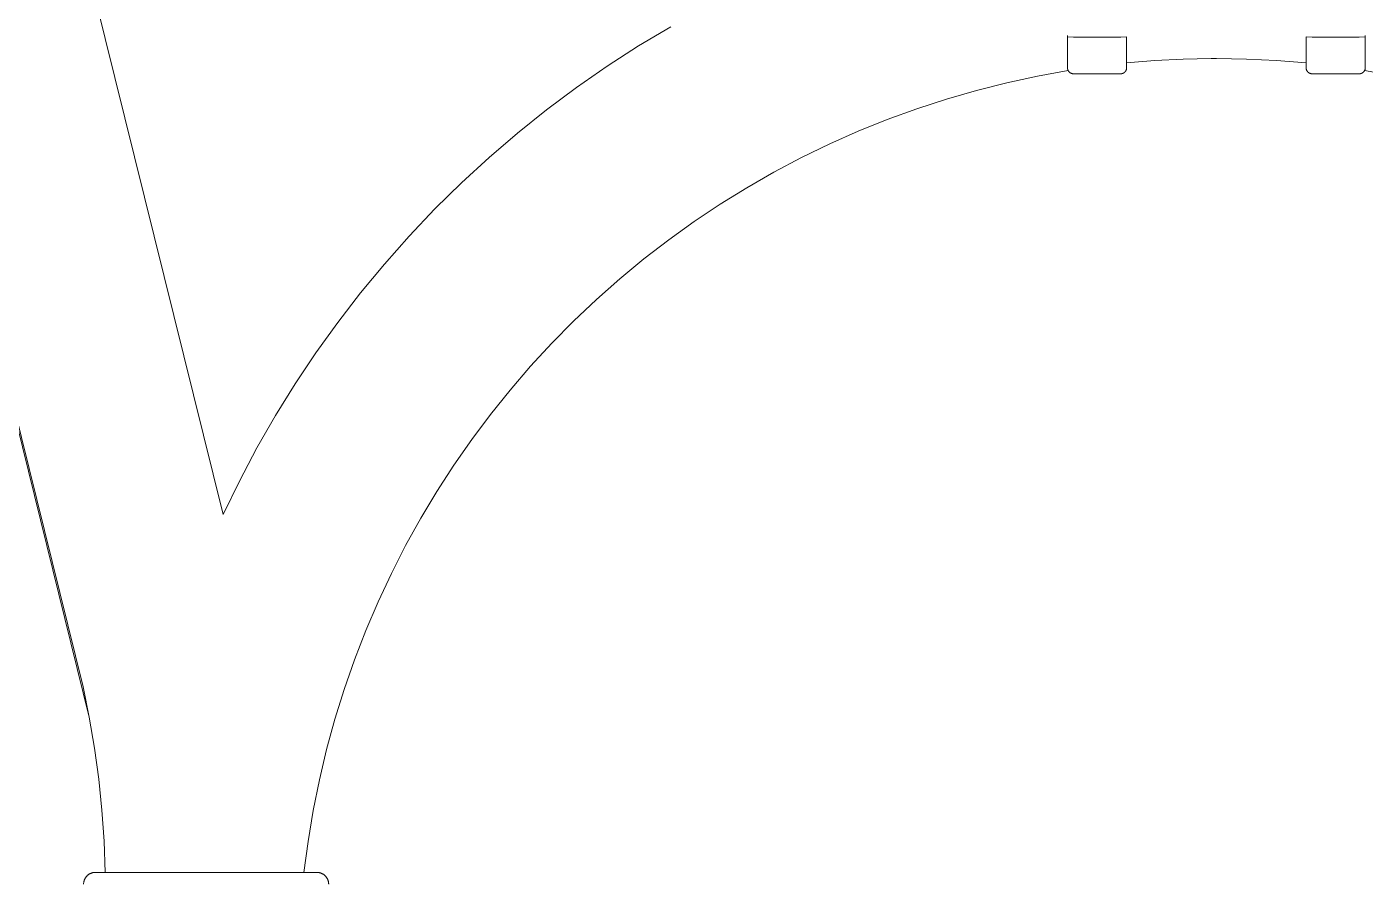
# Model space of a CAD drawing. Header units: inches. Extents: x -7 to 144, y -3 to 95.
# Drawn here: x 67.45 to 76.37, y 67.59 to 73.3 of the extents above; entities that cross this region are included whole.
import ezdxf

# ---------------------------------------------------------------- set-up
doc = ezdxf.new("R2010")
doc.units = ezdxf.units.IN
doc.layers.add('ZANO_R', color=7, linetype='Continuous', lineweight=0)

msp = doc.modelspace()

# ---------------------------------------------------------------- linework, layer by layer
at = {"layer": 'ZANO_R'}
for p, q in [((67.86602, 68.69774), (63.92228, 84.6374)), ((67.82417, 68.90042), (63.93089, 84.63617)), ((68.75728, 70.04671), (67.77372, 74.02204)), ((71.7396, 73.29564), (71.52591, 73.16804)), ((74.38329, 73.23868), (74.38329, 73.22868)), ((74.38329, 73.22868), (74.42266, 73.22583)), ((74.38329, 73.22856), (74.38329, 73.02214)), ((74.42266, 73.22583), (74.73762, 73.22583)), ((74.73762, 73.22583), (74.77699, 73.22868)), ((74.77699, 73.22856), (74.77699, 73.02214)), ((75.97298, 73.22868), (76.01235, 73.22583)), ((75.97298, 73.02214), (75.97298, 73.22856)), ((76.32731, 73.22583), (76.01235, 73.22583)), ((76.36668, 73.22868), (76.32731, 73.22583)), ((76.36668, 73.22868), (76.36668, 73.23868)), ((76.36668, 73.02214), (76.36668, 73.22856)), ((71.52591, 73.16804), (71.3167, 73.03322)), ((71.3167, 73.03322), (71.11221, 72.89135)), ((74.96467, 73.07038), (74.77699, 73.05486)), ((75.15273, 73.08012), (74.96467, 73.07038)), ((75.341, 73.08406), (75.15273, 73.08012)), ((75.37628, 73.08409), (75.341, 73.0841)), ((75.57546, 73.08087), (75.37628, 73.08415)), ((75.77443, 73.0711), (75.57546, 73.08087)), ((75.97298, 73.05486), (75.77443, 73.0711)), ((74.18266, 72.96686), (73.97898, 72.92278)), ((74.38773, 73.00398), (74.18266, 72.96686)), ((74.38332, 73.02076), (74.38329, 73.02214)), ((74.38339, 73.01939), (74.38332, 73.02076)), ((74.38351, 73.01802), (74.38339, 73.01939)), ((74.38368, 73.01666), (74.38351, 73.01802)), ((74.38389, 73.0153), (74.38368, 73.01666)), ((74.38415, 73.01395), (74.38389, 73.0153)), ((74.38446, 73.01261), (74.38415, 73.01395)), ((74.38482, 73.01129), (74.38446, 73.01261)), ((74.38522, 73.00997), (74.38482, 73.01129)), ((74.38567, 73.00867), (74.38522, 73.00997)), ((74.38616, 73.00739), (74.38567, 73.00867)), ((74.3867, 73.00613), (74.38616, 73.00739)), ((74.38728, 73.00488), (74.3867, 73.00613)), ((74.3879, 73.00366), (74.38728, 73.00488)), ((74.38857, 73.00245), (74.3879, 73.00366)), ((74.38928, 73.00128), (74.38857, 73.00245)), ((74.39002, 73.00012), (74.38928, 73.00128)), ((74.39081, 72.999), (74.39002, 73.00012)), ((74.39164, 72.9979), (74.39081, 72.999)), ((74.3925, 72.99683), (74.39164, 72.9979)), ((74.39341, 72.99579), (74.3925, 72.99683)), ((74.39434, 72.99479), (74.39341, 72.99579)), ((74.39532, 72.99382), (74.39434, 72.99479)), ((74.39632, 72.99288), (74.39532, 72.99382)), ((74.39736, 72.99198), (74.39632, 72.99288)), ((74.39843, 72.99111), (74.39736, 72.99198)), ((74.39952, 72.99029), (74.39843, 72.99111)), ((74.40065, 72.9895), (74.39952, 72.99029)), ((74.4018, 72.98875), (74.40065, 72.9895)), ((74.40298, 72.98804), (74.4018, 72.98875)), ((74.40418, 72.98738), (74.40298, 72.98804)), ((74.40541, 72.98675), (74.40418, 72.98738)), ((74.40665, 72.98617), (74.40541, 72.98675)), ((74.40792, 72.98564), (74.40665, 72.98617)), ((74.4092, 72.98514), (74.40792, 72.98564)), ((74.4105, 72.9847), (74.4092, 72.98514)), ((74.41181, 72.98429), (74.4105, 72.9847)), ((74.41314, 72.98394), (74.41181, 72.98429)), ((74.41448, 72.98363), (74.41314, 72.98394)), ((74.41583, 72.98337), (74.41448, 72.98363)), ((74.41718, 72.98315), (74.41583, 72.98337)), ((74.41855, 72.98298), (74.41718, 72.98315)), ((74.41992, 72.98286), (74.41855, 72.98298)), ((74.42129, 72.98279), (74.41992, 72.98286)), ((74.42266, 72.98277), (74.42129, 72.98279)), ((74.42266, 72.98277), (74.73762, 72.98277)), ((74.73762, 72.98277), (74.739, 72.98279)), ((74.739, 72.98279), (74.74037, 72.98286)), ((74.74037, 72.98286), (74.74174, 72.98298)), ((74.74174, 72.98298), (74.7431, 72.98315)), ((74.7431, 72.98315), (74.74446, 72.98337)), ((74.74446, 72.98337), (74.74581, 72.98363)), ((74.74581, 72.98363), (74.74715, 72.98394)), ((74.74715, 72.98394), (74.74848, 72.98429)), ((74.74848, 72.98429), (74.74979, 72.9847)), ((74.74979, 72.9847), (74.75109, 72.98514)), ((74.75109, 72.98514), (74.75237, 72.98564)), ((74.75237, 72.98564), (74.75364, 72.98617)), ((74.75364, 72.98617), (74.75488, 72.98675)), ((74.75488, 72.98675), (74.75611, 72.98738)), ((74.75611, 72.98738), (74.75731, 72.98804)), ((74.75731, 72.98804), (74.75849, 72.98875)), ((74.75849, 72.98875), (74.75964, 72.9895)), ((74.75964, 72.9895), (74.76077, 72.99029)), ((74.76077, 72.99029), (74.76186, 72.99111)), ((74.76186, 72.99111), (74.76293, 72.99198)), ((74.76293, 72.99198), (74.76397, 72.99288)), ((74.76397, 72.99288), (74.76497, 72.99382)), ((74.76497, 72.99382), (74.76594, 72.99479)), ((74.76594, 72.99479), (74.76688, 72.99579)), ((74.76688, 72.99579), (74.76778, 72.99683)), ((74.76778, 72.99683), (74.76865, 72.9979)), ((74.76865, 72.9979), (74.76948, 72.999)), ((74.76948, 72.999), (74.77026, 73.00012)), ((74.77026, 73.00012), (74.77101, 73.00128)), ((74.77101, 73.00128), (74.77172, 73.00245)), ((74.77172, 73.00245), (74.77239, 73.00366)), ((74.77239, 73.00366), (74.77301, 73.00488)), ((74.77301, 73.00488), (74.77359, 73.00613)), ((74.77359, 73.00613), (74.77413, 73.00739)), ((74.77413, 73.00739), (74.77462, 73.00867)), ((74.77462, 73.00867), (74.77507, 73.00997)), ((74.77507, 73.00997), (74.77547, 73.01129)), ((74.77547, 73.01129), (74.77583, 73.01261)), ((74.77583, 73.01261), (74.77613, 73.01395)), ((74.77613, 73.01395), (74.7764, 73.0153)), ((74.7764, 73.0153), (74.77661, 73.01666)), ((74.77661, 73.01666), (74.77678, 73.01802)), ((74.77678, 73.01802), (74.7769, 73.01939)), ((74.7769, 73.01939), (74.77697, 73.02076)), ((74.77697, 73.02076), (74.77699, 73.02214)), ((75.973, 73.02076), (75.97298, 73.02214)), ((75.97307, 73.01939), (75.973, 73.02076)), ((75.97319, 73.01802), (75.97307, 73.01939)), ((75.97336, 73.01666), (75.97319, 73.01802)), ((75.97358, 73.0153), (75.97336, 73.01666)), ((75.97384, 73.01395), (75.97358, 73.0153)), ((75.97415, 73.01261), (75.97384, 73.01395)), ((75.9745, 73.01129), (75.97415, 73.01261)), ((75.9749, 73.00997), (75.9745, 73.01129)), ((75.97535, 73.00867), (75.9749, 73.00997)), ((75.97584, 73.00739), (75.97535, 73.00867)), ((75.97638, 73.00613), (75.97584, 73.00739)), ((75.97696, 73.00488), (75.97638, 73.00613)), ((75.97759, 73.00366), (75.97696, 73.00488)), ((75.97825, 73.00245), (75.97759, 73.00366)), ((75.97896, 73.00128), (75.97825, 73.00245)), ((75.97971, 73.00012), (75.97896, 73.00128)), ((75.9805, 72.999), (75.97971, 73.00012)), ((75.98132, 72.9979), (75.9805, 72.999)), ((75.98219, 72.99683), (75.98132, 72.9979)), ((75.98309, 72.99579), (75.98219, 72.99683)), ((75.98403, 72.99479), (75.98309, 72.99579)), ((75.985, 72.99382), (75.98403, 72.99479)), ((75.986, 72.99288), (75.985, 72.99382)), ((75.98704, 72.99198), (75.986, 72.99288)), ((75.98811, 72.99111), (75.98704, 72.99198)), ((75.98921, 72.99029), (75.98811, 72.99111)), ((75.99033, 72.9895), (75.98921, 72.99029)), ((75.99149, 72.98875), (75.99033, 72.9895)), ((75.99266, 72.98804), (75.99149, 72.98875)), ((75.99387, 72.98738), (75.99266, 72.98804)), ((75.99509, 72.98675), (75.99387, 72.98738)), ((75.99633, 72.98617), (75.99509, 72.98675)), ((75.9976, 72.98564), (75.99633, 72.98617)), ((75.99888, 72.98514), (75.9976, 72.98564)), ((76.00018, 72.9847), (75.99888, 72.98514)), ((76.0015, 72.98429), (76.00018, 72.9847)), ((76.00282, 72.98394), (76.0015, 72.98429)), ((76.00416, 72.98363), (76.00282, 72.98394)), ((76.00551, 72.98337), (76.00416, 72.98363)), ((76.00687, 72.98315), (76.00551, 72.98337)), ((76.00823, 72.98298), (76.00687, 72.98315)), ((76.0096, 72.98286), (76.00823, 72.98298)), ((76.01097, 72.98279), (76.0096, 72.98286)), ((76.01235, 72.98277), (76.01097, 72.98279)), ((76.32731, 72.98277), (76.01235, 72.98277)), ((76.32731, 72.98277), (76.32868, 72.98279)), ((76.32868, 72.98279), (76.33006, 72.98286)), ((76.33006, 72.98286), (76.33142, 72.98298)), ((76.33142, 72.98298), (76.33279, 72.98315)), ((76.33279, 72.98315), (76.33415, 72.98337)), ((76.33415, 72.98337), (76.33549, 72.98363)), ((76.33549, 72.98363), (76.33683, 72.98394)), ((76.33683, 72.98394), (76.33816, 72.98429)), ((76.33816, 72.98429), (76.33947, 72.9847)), ((76.33947, 72.9847), (76.34077, 72.98514)), ((76.34077, 72.98514), (76.34206, 72.98564)), ((76.34206, 72.98564), (76.34332, 72.98617)), ((76.34332, 72.98617), (76.34457, 72.98675)), ((76.34457, 72.98675), (76.34579, 72.98738)), ((76.34579, 72.98738), (76.34699, 72.98804)), ((76.34699, 72.98804), (76.34817, 72.98875)), ((76.34817, 72.98875), (76.34932, 72.9895)), ((76.34932, 72.9895), (76.35045, 72.99029)), ((76.35045, 72.99029), (76.35155, 72.99111)), ((76.35155, 72.99111), (76.35262, 72.99198)), ((76.35262, 72.99198), (76.35365, 72.99288)), ((76.35365, 72.99288), (76.35466, 72.99382)), ((76.35466, 72.99382), (76.35563, 72.99479)), ((76.35563, 72.99479), (76.35657, 72.99579)), ((76.35657, 72.99579), (76.35747, 72.99683)), ((76.35747, 72.99683), (76.35833, 72.9979)), ((76.35833, 72.9979), (76.35916, 72.999)), ((76.35916, 72.999), (76.35995, 73.00012)), ((76.35995, 73.00012), (76.3607, 73.00128)), ((76.3607, 73.00128), (76.3614, 73.00245)), ((76.3614, 73.00245), (76.36207, 73.00366)), ((76.36207, 73.00366), (76.36269, 73.00488)), ((76.56731, 72.96686), (76.36224, 73.00398)), ((76.36269, 73.00488), (76.36328, 73.00613)), ((76.36328, 73.00613), (76.36381, 73.00739)), ((76.36381, 73.00739), (76.3643, 73.00867)), ((76.3643, 73.00867), (76.36475, 73.00997)), ((76.36475, 73.00997), (76.36515, 73.01129)), ((76.36515, 73.01129), (76.36551, 73.01261)), ((76.36551, 73.01261), (76.36582, 73.01395)), ((76.36582, 73.01395), (76.36608, 73.0153)), ((76.36608, 73.0153), (76.3663, 73.01666)), ((76.3663, 73.01666), (76.36646, 73.01802)), ((76.36646, 73.01802), (76.36658, 73.01939)), ((76.36658, 73.01939), (76.36665, 73.02076)), ((76.36665, 73.02076), (76.36668, 73.02214)), ((71.11221, 72.89135), (70.91267, 72.74259)), ((73.77692, 72.87178), (73.57671, 72.81394)), ((73.97898, 72.92278), (73.77692, 72.87178)), ((73.57671, 72.81394), (73.37859, 72.74931)), ((70.91267, 72.74259), (70.71832, 72.58711)), ((73.18278, 72.67797), (72.98952, 72.6)), ((73.37859, 72.74931), (73.18278, 72.67797)), ((70.71832, 72.58711), (70.52939, 72.4251)), ((72.98952, 72.6), (72.79902, 72.5155)), ((72.79902, 72.5155), (72.61151, 72.42456)), ((70.52939, 72.4251), (70.34608, 72.25674)), ((72.61151, 72.42456), (72.42721, 72.32729)), ((72.42721, 72.32729), (72.24632, 72.2238)), ((70.34608, 72.25674), (70.16862, 72.08224)), ((72.24632, 72.2238), (72.06907, 72.1142)), ((70.16862, 72.08224), (69.99722, 71.90178)), ((72.06907, 72.1142), (71.89565, 71.99864)), ((71.89565, 71.99864), (71.72626, 71.87724)), ((69.99722, 71.90178), (69.83206, 71.71559)), ((71.72626, 71.87724), (71.56111, 71.75013)), ((69.83206, 71.71559), (69.67335, 71.52387)), ((71.56111, 71.75013), (71.40038, 71.61748)), ((71.40038, 71.61748), (71.24427, 71.47944)), ((69.67335, 71.52387), (69.52127, 71.32685)), ((71.24427, 71.47944), (71.09294, 71.33615)), ((69.52127, 71.32685), (69.37599, 71.12477)), ((71.09294, 71.33615), (70.94658, 71.1878)), ((70.94658, 71.1878), (70.80536, 71.03455)), ((69.37599, 71.12477), (69.23768, 70.91785)), ((70.80536, 71.03455), (70.66944, 70.87657)), ((69.23768, 70.91785), (69.10651, 70.70633)), ((70.66944, 70.87657), (70.53898, 70.71406)), ((70.53898, 70.71406), (70.41412, 70.54721)), ((69.10651, 70.70633), (68.98262, 70.49047)), ((70.41412, 70.54721), (70.29502, 70.37619)), ((68.98262, 70.49047), (68.86617, 70.27051)), ((70.29502, 70.37619), (70.18182, 70.20122)), ((68.86617, 70.27051), (68.75728, 70.04671)), ((70.18182, 70.20122), (70.07464, 70.0225)), ((70.07464, 70.0225), (69.9736, 69.84023)), ((69.9736, 69.84023), (69.87883, 69.65463)), ((69.87883, 69.65463), (69.79044, 69.46591)), ((69.79044, 69.46591), (69.70853, 69.27428)), ((69.70853, 69.27428), (69.63319, 69.07998)), ((69.63319, 69.07998), (69.5645, 68.88322)), ((67.86619, 68.69685), (67.82417, 68.90042)), ((69.5645, 68.88322), (69.50256, 68.68424)), ((67.90126, 68.49198), (67.86619, 68.69685)), ((69.50256, 68.68424), (69.44743, 68.48327)), ((67.92936, 68.28603), (67.90126, 68.49198)), ((69.44743, 68.48327), (69.39918, 68.28053)), ((67.95044, 68.07925), (67.92936, 68.28603)), ((69.39918, 68.28053), (69.35786, 68.07627)), ((67.96449, 67.87186), (67.95044, 68.07925)), ((69.35786, 68.07627), (69.32352, 67.87072)), ((67.97149, 67.66413), (67.96449, 67.87186)), ((69.32352, 67.87072), (69.2962, 67.66413)), ((67.82801, 67.59076), (67.82824, 67.59344)), ((67.82824, 67.59344), (67.82856, 67.59611)), ((67.82856, 67.59611), (67.82897, 67.59876)), ((67.82897, 67.59876), (67.82947, 67.60141)), ((67.82947, 67.60141), (67.83007, 67.60403)), ((67.83007, 67.60403), (67.83075, 67.60663)), ((67.83075, 67.60663), (67.83152, 67.60921)), ((67.83152, 67.60921), (67.83237, 67.61175)), ((67.83237, 67.61175), (67.83332, 67.61427)), ((67.83332, 67.61427), (67.83435, 67.61676)), ((67.83435, 67.61676), (67.83546, 67.6192)), ((67.83546, 67.6192), (67.83665, 67.62161)), ((67.83665, 67.62161), (67.83793, 67.62398)), ((67.83793, 67.62398), (67.83929, 67.6263)), ((67.83929, 67.6263), (67.84073, 67.62857)), ((67.84073, 67.62857), (67.84224, 67.63079)), ((67.84224, 67.63079), (67.84383, 67.63296)), ((67.84383, 67.63296), (67.84549, 67.63508)), ((67.84549, 67.63508), (67.84722, 67.63713)), ((67.84722, 67.63713), (67.84902, 67.63913)), ((67.84902, 67.63913), (67.85089, 67.64106)), ((67.85089, 67.64106), (67.85282, 67.64293)), ((67.85282, 67.64293), (67.85482, 67.64473)), ((67.85482, 67.64473), (67.85687, 67.64647)), ((67.85687, 67.64647), (67.85899, 67.64813)), ((67.85899, 67.64813), (67.86116, 67.64971)), ((67.86116, 67.64971), (67.86338, 67.65123)), ((67.86338, 67.65123), (67.86565, 67.65266)), ((67.86565, 67.65266), (67.86798, 67.65402)), ((67.86798, 67.65402), (67.87034, 67.6553)), ((67.87034, 67.6553), (67.87275, 67.65649)), ((67.87275, 67.65649), (67.8752, 67.65761)), ((67.8752, 67.65761), (67.87768, 67.65864)), ((67.87768, 67.65864), (67.8802, 67.65958)), ((67.8802, 67.65958), (67.88275, 67.66044)), ((67.88275, 67.66044), (67.88532, 67.66121)), ((67.88532, 67.66121), (67.88792, 67.66189)), ((67.88792, 67.66189), (67.89055, 67.66248)), ((67.89055, 67.66248), (67.89319, 67.66298)), ((67.89319, 67.66298), (67.89584, 67.66339)), ((67.89584, 67.66339), (67.89851, 67.66371)), ((67.89851, 67.66371), (67.90119, 67.66394)), ((67.90119, 67.66394), (67.90388, 67.66408)), ((67.90388, 67.66408), (67.90657, 67.66413)), ((67.90657, 67.66413), (69.38212, 67.66413)), ((69.38481, 67.66408), (69.38212, 67.66413)), ((69.38749, 67.66394), (69.38481, 67.66408)), ((69.39017, 67.66371), (69.38749, 67.66394)), ((69.39284, 67.66339), (69.39017, 67.66371)), ((69.3955, 67.66298), (69.39284, 67.66339)), ((69.39814, 67.66248), (69.3955, 67.66298)), ((69.40076, 67.66189), (69.39814, 67.66248)), ((69.40336, 67.66121), (69.40076, 67.66189)), ((69.40594, 67.66044), (69.40336, 67.66121)), ((69.40849, 67.65958), (69.40594, 67.66044)), ((69.411, 67.65864), (69.40849, 67.65958)), ((69.41349, 67.65761), (69.411, 67.65864)), ((69.41594, 67.65649), (69.41349, 67.65761)), ((69.41834, 67.6553), (69.41594, 67.65649)), ((69.42071, 67.65402), (69.41834, 67.6553)), ((69.42303, 67.65266), (69.42071, 67.65402)), ((69.4253, 67.65123), (69.42303, 67.65266)), ((69.42753, 67.64971), (69.4253, 67.65123)), ((69.4297, 67.64813), (69.42753, 67.64971)), ((69.43181, 67.64646), (69.4297, 67.64813)), ((69.43387, 67.64473), (69.43181, 67.64646)), ((69.43586, 67.64293), (69.43387, 67.64473)), ((69.4378, 67.64106), (69.43586, 67.64293)), ((69.43966, 67.63913), (69.4378, 67.64106)), ((69.44147, 67.63713), (69.43966, 67.63913)), ((69.4432, 67.63508), (69.44147, 67.63713)), ((69.44486, 67.63296), (69.4432, 67.63508)), ((69.44645, 67.63079), (69.44486, 67.63296)), ((69.44796, 67.62857), (69.44645, 67.63079)), ((69.4494, 67.6263), (69.44796, 67.62857)), ((69.45075, 67.62398), (69.4494, 67.6263)), ((69.45203, 67.62161), (69.45075, 67.62398)), ((69.45323, 67.6192), (69.45203, 67.62161)), ((69.45434, 67.61676), (69.45323, 67.6192)), ((69.45537, 67.61427), (69.45434, 67.61676)), ((69.45631, 67.61175), (69.45537, 67.61427)), ((69.45717, 67.60921), (69.45631, 67.61175)), ((69.45794, 67.60663), (69.45717, 67.60921)), ((69.45862, 67.60403), (69.45794, 67.60663)), ((69.45921, 67.60141), (69.45862, 67.60403)), ((69.45971, 67.59876), (69.45921, 67.60141)), ((69.46013, 67.59611), (69.45971, 67.59876)), ((69.46045, 67.59344), (69.46013, 67.59611)), ((69.46068, 67.59076), (69.46045, 67.59344)), ((67.82783, 67.58539), (67.82787, 67.58807)), ((67.82787, 67.58807), (67.82801, 67.59076)), ((69.46081, 67.58807), (69.46068, 67.59076)), ((69.46086, 67.58539), (69.46081, 67.58807))]:
    msp.add_line(p, q, dxfattribs=at)

doc.saveas('drawing.dxf')
